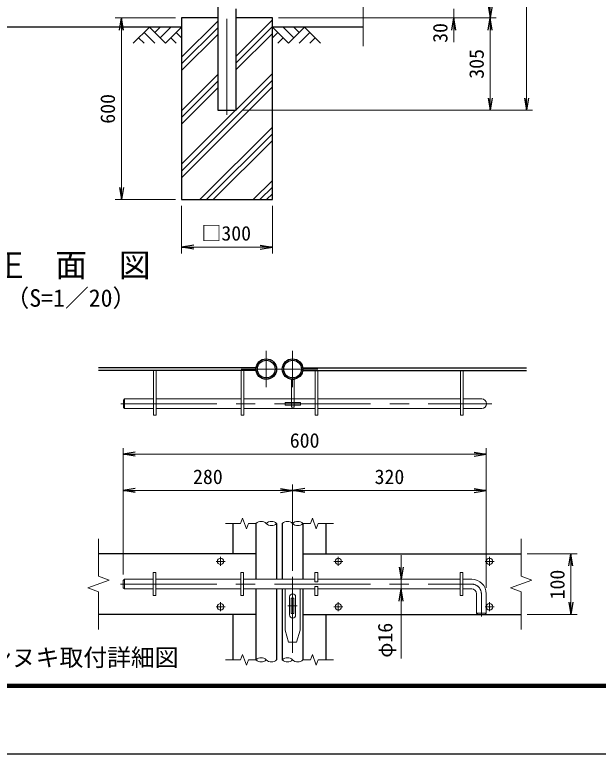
# Model space of a CAD drawing. Units: millimetres, scale not verified, with parts at other scales. Extents: x -4200 to 4200, y -2970 to 2970.
# Drawn here: x -2285 to -357, y -2970 to -528 of the extents above; entities that cross this region are included whole.
import ezdxf
from ezdxf.enums import TextEntityAlignment as Align

# ---------------------------------------------------------------- set-up
doc = ezdxf.new("R2010")
doc.units = ezdxf.units.MM
doc.header["$LTSCALE"] = 10
doc.linetypes.add('DASHED', pattern=[7.5, 6, -1.5])
doc.linetypes.add('USER1', pattern=[50.8, 31.75, -6.35, 6.35, -6.35])
for name, color, linetype, lineweight in [('0-0_D-STR1', 1, 'Continuous', 25), ('0-1_D-DCR-HCH', 7, 'Continuous', 13), ('0-3_D-STR3', 3, 'Continuous', 13), ('0-4_D-BMK', 2, 'USER1', 13), ('0-5_D-STR4', 7, 'Continuous', 25), ('0-6_D-BGD', 7, 'Continuous', 25), ('0-8_D-STR-DIM', 7, 'Continuous', 13), ('0-B_D-TTL-TXT', 7, 'Continuous', 25), ('0-C_D-TTL', 7, 'Continuous', 25)]:
    doc.layers.add(name, color=color, linetype=linetype, lineweight=lineweight)
doc.layers.add('0-9_0', color=7, linetype='Continuous')
doc.styles.add('ＭＳ ゴシック', font='')
doc.styles.get('ＭＳ ゴシック').set_extended_font_data('MS Gothic')

# ---------------------------------------------------------------- blocks, each defined once
blk = doc.blocks.new('_Open')
at = {"layer": '0-9_0'}
blk.add_line((-10, 1.667), (0, 0), dxfattribs=at)
blk.add_lwpolyline([(-10, -1.667), (0, 0), (-10, 0)], dxfattribs=at)

msp = doc.modelspace()

# ---------------------------------------------------------------- linework, layer by layer
at = {"layer": '0-0_D-STR1'}
for p, q in [((-1487.53, -1693.47), (-2008.41, -1693.47)), ((-1487.53, -1702.47), (-2008.41, -1702.47)), ((-1333.13, -1693.47), (-593.4, -1693.47)), ((-1333.13, -1702.47), (-593.4, -1702.47)), ((-1563.83, -2207.97), (-1563.83, -2307.97)), ((-1487.83, -2207.97), (-1487.83, -2391.97)), ((-1419.83, -2207.97), (-1419.83, -2391.97)), ((-1400.83, -2207.97), (-1400.83, -2391.97)), ((-1332.83, -2207.97), (-1332.83, -2391.97)), ((-1256.83, -2207.97), (-1256.83, -2307.97)), ((-1487.83, -2307.97), (-2008.41, -2307.97)), ((-1332.83, -2307.97), (-611.83, -2307.97)), ((-1487.83, -2423.97), (-1487.83, -2657.97)), ((-1419.83, -2423.97), (-1419.83, -2657.97)), ((-1400.83, -2423.97), (-1400.83, -2657.97)), ((-1332.83, -2423.97), (-1332.83, -2657.97)), ((-1487.83, -2507.97), (-2008.41, -2507.97)), ((-1563.83, -2507.97), (-1563.83, -2657.97)), ((-1332.83, -2507.97), (-611.83, -2507.97)), ((-1256.83, -2507.97), (-1256.83, -2657.97))]:
    msp.add_line(p, q, dxfattribs=at)
msp.add_lwpolyline([(-1613.98, 1277.59), (-1613.98, -843.41), (-1553.48, -843.41), (-1553.48, -508.41)], dxfattribs=at)
for centre, radius in [((-1453.83, -1697.97), 34), ((-1453.83, -1697.97), 29.4), ((-1366.83, -1697.97), 34), ((-1366.83, -1697.97), 29.4)]:
    msp.add_circle(centre, radius, dxfattribs=at)
at = {"layer": '0-1_D-DCR-HCH'}
for p, q in [((-1733.73, -668.2), (-1613.98, -548.45)), ((-1553.48, -664.72), (-1433.73, -544.97)), ((-1840.15, -568.41), (-1893.36, -621.62)), ((-1840.15, -568.41), (-1786.94, -621.62)), ((-1822.41, -586.14), (-1804.67, -568.41)), ((-1804.67, -603.88), (-1769.2, -568.41)), ((-1786.94, -621.62), (-1733.73, -568.41)), ((-1733.73, -690.29), (-1613.98, -570.54)), ((-1553.48, -686.82), (-1433.73, -567.07)), ((-1380.51, -621.62), (-1433.73, -568.41)), ((-1362.78, -603.88), (-1398.25, -568.41)), ((-1327.3, -568.41), (-1380.51, -621.62)), ((-1344.95, -586.24), (-1362.78, -568.41)), ((-1327.3, -568.41), (-1274.09, -621.62)), ((-1875.62, -603.88), (-1857.81, -621.62)), ((-1857.89, -586.14), (-1822.25, -621.62)), ((-1769.2, -603.88), (-1751.38, -621.62)), ((-1751.46, -586.14), (-1733.73, -603.8)), ((-1733.73, -712.39), (-1613.98, -592.64)), ((-1553.48, -708.92), (-1433.73, -589.17)), ((-1415.99, -586.14), (-1433.73, -603.8)), ((-1398.25, -603.88), (-1416.07, -621.62)), ((-1309.56, -586.14), (-1345.2, -621.62)), ((-1291.83, -603.88), (-1309.65, -621.62)), ((-1733.73, -844.97), (-1613.98, -725.22)), ((-1553.48, -841.5), (-1433.73, -721.75)), ((-1733.73, -1043.85), (-1433.73, -743.85)), ((-1733.73, -867.07), (-1613.98, -747.32)), ((-1733.73, -1065.94), (-1433.73, -765.94)), ((-1733.73, -889.17), (-1613.98, -769.42)), ((-1733.73, -1021.75), (-1555.38, -843.41)), ((-1673.61, -1138.41), (-1433.73, -898.53)), ((-1651.51, -1138.41), (-1433.73, -920.62)), ((-1629.41, -1138.41), (-1433.73, -942.72)), ((-1496.83, -1138.41), (-1433.73, -1075.3)), ((-1474.73, -1138.41), (-1433.73, -1097.4)), ((-1452.63, -1138.41), (-1433.73, -1119.5))]:
    msp.add_line(p, q, dxfattribs=at)
at = {"layer": '0-3_D-STR3'}
for p, q in [((-1826.83, -1850.47), (-1826.83, -1702.47)), ((-1817.83, -1850.47), (-1817.83, -1702.47)), ((-1536.83, -1850.47), (-1536.83, -1702.47)), ((-1527.83, -1850.47), (-1527.83, -1702.47)), ((-1291.83, -1850.47), (-1291.83, -1702.47)), ((-1282.83, -1850.47), (-1282.83, -1702.47)), ((-811.83, -1850.47), (-811.83, -1702.47)), ((-802.83, -1850.47), (-802.83, -1702.47)), ((-1370.33, -1731.97), (-1361.33, -1731.97)), ((-1370.33, -1796.47), (-1370.33, -1731.97)), ((-1361.33, -1796.47), (-1361.33, -1731.97)), ((-1925.83, -1800.47), (-1921.83, -1796.47)), ((-1925.83, -1824.47), (-1925.83, -1800.47)), ((-1921.83, -1796.47), (-1826.83, -1796.47)), ((-1921.83, -1796.47), (-1921.83, -1828.47)), ((-1817.83, -1796.47), (-1536.83, -1796.47)), ((-1527.83, -1796.47), (-1291.83, -1796.47)), ((-1282.83, -1796.47), (-811.83, -1796.47)), ((-802.83, -1796.47), (-741.83, -1796.47)), ((-1921.83, -1828.47), (-1826.83, -1828.47)), ((-1817.83, -1828.47), (-1536.83, -1828.47)), ((-1527.83, -1828.47), (-1291.83, -1828.47)), ((-1282.83, -1828.47), (-811.83, -1828.47)), ((-802.83, -1828.47), (-741.83, -1828.47)), ((-1826.83, -1850.47), (-1817.83, -1850.47)), ((-1536.83, -1850.47), (-1527.83, -1850.47)), ((-1291.83, -1850.47), (-1282.83, -1850.47)), ((-811.83, -1850.47), (-802.83, -1850.47)), ((-1926.83, -2395.97), (-1922.83, -2391.97)), ((-1922.83, -2391.97), (-1827.83, -2391.97)), ((-1922.83, -2391.97), (-1922.83, -2423.97)), ((-1827.83, -2369.97), (-1818.83, -2369.97)), ((-1827.83, -2369.97), (-1827.83, -2445.97)), ((-1818.83, -2369.97), (-1818.83, -2445.97)), ((-1818.83, -2391.97), (-1537.83, -2391.97)), ((-1537.83, -2369.97), (-1537.83, -2445.97)), ((-1537.83, -2369.97), (-1528.83, -2369.97)), ((-1528.83, -2369.97), (-1528.83, -2445.97)), ((-1528.83, -2391.97), (-1292.83, -2391.97)), ((-1292.83, -2369.97), (-1292.83, -2399.97)), ((-1292.83, -2369.97), (-1283.83, -2369.97)), ((-1283.83, -2369.97), (-1283.83, -2399.97)), ((-1283.83, -2391.97), (-812.83, -2391.97)), ((-812.83, -2369.97), (-812.83, -2445.97)), ((-812.83, -2369.97), (-803.83, -2369.97)), ((-803.83, -2369.97), (-803.83, -2445.97)), ((-803.83, -2391.97), (-774.83, -2391.97)), ((-1926.83, -2395.97), (-1926.83, -2419.97)), ((-1292.83, -2399.97), (-1283.83, -2399.97)), ((-1292.83, -2415.97), (-1292.83, -2445.97)), ((-1926.83, -2419.97), (-1922.83, -2423.97)), ((-1922.83, -2423.97), (-1827.83, -2423.97)), ((-1818.83, -2423.97), (-1537.83, -2423.97)), ((-1528.83, -2423.97), (-1292.83, -2423.97)), ((-1391.83, -2423.97), (-1391.83, -2559.97)), ((-1341.83, -2423.97), (-1341.83, -2559.97)), ((-1283.83, -2423.97), (-812.83, -2423.97)), ((-803.83, -2423.97), (-774.83, -2423.97)), ((-726.83, -2439.97), (-726.83, -2503.97)), ((-1827.83, -2445.97), (-1818.83, -2445.97)), ((-1537.83, -2445.97), (-1528.83, -2445.97)), ((-1376.83, -2449.97), (-1376.83, -2509.97)), ((-1371.33, -2454.97), (-1362.33, -2454.97)), ((-1371.33, -2454.97), (-1371.33, -2504.97)), ((-1362.33, -2454.97), (-1362.33, -2504.97)), ((-1356.83, -2449.97), (-1356.83, -2509.97)), ((-1292.83, -2445.97), (-1283.83, -2445.97)), ((-812.83, -2445.97), (-803.83, -2445.97)), ((-1371.33, -2504.97), (-1362.33, -2504.97)), ((-758.83, -2503.97), (-726.83, -2503.97)), ((-754.83, -2507.97), (-730.83, -2507.97)), ((-730.83, -2507.97), (-726.83, -2503.97)), ((-1391.83, -2559.97), (-1379.83, -2599.97)), ((-1353.83, -2599.97), (-1341.83, -2559.97)), ((-1379.83, -2599.97), (-1353.83, -2599.97))]:
    msp.add_line(p, q, dxfattribs=at)
at = {"layer": '0-3_D-STR3', "color": 4, "linetype": 'DASHED', "lineweight": 9}
for p, q in [((-1370.33, -1796.47), (-1370.33, -1823.97)), ((-1361.33, -1796.47), (-1361.33, -1823.97)), ((-1390.83, -1807.97), (-1340.83, -1807.97)), ((-1390.83, -1807.97), (-1390.83, -1816.97)), ((-1390.83, -1816.97), (-1340.83, -1816.97)), ((-1370.33, -1823.97), (-1361.33, -1823.97)), ((-1340.83, -1807.97), (-1340.83, -1816.97))]:
    msp.add_line(p, q, dxfattribs=at)
at = {"layer": '0-3_D-STR3'}
for points in [[(-1925.83, -1800.47), (-1925.83, -1824.47), (-1921.83, -1828.47)], [(-1292.83, -2415.97), (-1283.83, -2415.97), (-1283.83, -2445.97)], [(-758.83, -2439.97), (-758.83, -2503.97), (-754.83, -2507.97)]]:
    msp.add_lwpolyline(points, dxfattribs=at)
for centre in [(-1604.83, -2332.97), (-1215.83, -2332.97), (-715.83, -2332.97), (-1604.83, -2482.97), (-1215.83, -2482.97), (-715.83, -2482.97)]:
    msp.add_circle(centre, 10.5, dxfattribs=at)
for centre, radius, start, end in [((-741.83, -1812.47), 16, 270, 90), ((-774.83, -2439.97), 48, 0, 90), ((-1366.83, -2449.97), 10, 0, 180), ((-774.83, -2439.97), 16, 0, 90), ((-1366.83, -2509.97), 10, 180, 0)]:
    msp.add_arc(centre, radius, start, end, dxfattribs=at)
at = {"layer": '0-4_D-BMK'}
for p, q in [((-1583.73, -858.41), (-1583.73, 1301.59)), ((-1453.83, -1757.97), (-1453.83, -1637.97)), ((-1366.83, -1757.97), (-1366.83, -1637.97)), ((-1536.83, -1697.97), (-1282.83, -1697.97)), ((-1934.51, -1812.47), (-708.62, -1812.47)), ((-1604.83, -2318.09), (-1604.83, -2347.85)), ((-1215.83, -2318.09), (-1215.83, -2347.85)), ((-715.83, -2318.09), (-715.83, -2347.85)), ((-1619.71, -2332.97), (-1589.95, -2332.97)), ((-1200.95, -2332.97), (-1230.71, -2332.97)), ((-700.95, -2332.97), (-730.71, -2332.97)), ((-1366.83, -2383.92), (-1366.83, -2634.99)), ((-1935.04, -2407.97), (-774.83, -2407.97)), ((-742.83, -2439.97), (-742.83, -2514.5)), ((-1619.71, -2482.97), (-1589.95, -2482.97)), ((-1604.83, -2468.09), (-1604.83, -2497.85)), ((-1383.02, -2479.97), (-1351.93, -2479.97)), ((-1200.95, -2482.97), (-1230.71, -2482.97)), ((-1215.83, -2468.09), (-1215.83, -2497.85)), ((-700.95, -2482.97), (-730.71, -2482.97)), ((-715.83, -2468.09), (-715.83, -2497.85))]:
    msp.add_line(p, q, dxfattribs=at)
msp.add_arc((-774.83, -2439.97), 32, 0, 90, dxfattribs=at)
at = {"layer": '0-5_D-STR4'}
for p, q in [((-1613.98, -538.41), (-1733.73, -538.41)), ((-1433.73, -538.41), (-1553.48, -538.41))]:
    msp.add_line(p, q, dxfattribs=at)
msp.add_lwpolyline([(-1733.73, -538.41), (-1733.73, -1138.41), (-1433.73, -1138.41), (-1433.73, -538.41)], dxfattribs=at)
at = {"layer": '0-6_D-BGD'}
for p, q in [((-1733.73, -568.41), (-2468.73, -568.41)), ((-1133.73, -568.41), (-1433.73, -568.41))]:
    msp.add_line(p, q, dxfattribs=at)
at = {"layer": '0-8_D-STR-DIM'}
for p, q in [((-593.73, -803.41), (-593.73, 1246.59)), ((-1133.73, -631.41), (-1133.73, 360.94)), ((-833.73, -538.41), (-833.73, -508.41)), ((-1753.73, -538.41), (-1952.74, -538.41)), ((-1413.73, -538.41), (-813.73, -538.41)), ((-1413.73, -538.41), (-693.73, -538.41)), ((-1413.73, -538.41), (-693.73, -538.41)), ((-1932.74, -1098.41), (-1932.74, -578.41)), ((-833.73, -578.41), (-833.73, -618.41)), ((-713.73, -578.41), (-713.73, -803.41)), ((-1533.48, -843.41), (-573.73, -843.41)), ((-1533.48, -843.41), (-693.73, -843.41)), ((-1753.73, -1138.41), (-1952.74, -1138.41)), ((-1733.73, -1158.41), (-1733.73, -1315.72)), ((-1433.73, -1158.41), (-1433.73, -1315.72)), ((-1693.73, -1295.72), (-1473.73, -1295.72)), ((-1926.83, -2375.97), (-1926.83, -1958.7)), ((-726.83, -2419.97), (-726.83, -1958.7)), ((-1886.83, -1978.7), (-766.83, -1978.7)), ((-1926.83, -2375.97), (-1926.83, -2078.7)), ((-1886.83, -2098.7), (-1406.83, -2098.7)), ((-1366.83, -2363.92), (-1366.83, -2078.7)), ((-1366.83, -2363.92), (-1366.83, -2078.7)), ((-1326.83, -2098.7), (-766.83, -2098.7)), ((-726.83, -2419.97), (-726.83, -2078.7)), ((-1532.24, -2190.35), (-1538.66, -2207.97)), ((-1519.42, -2225.59), (-1532.24, -2190.35)), ((-1301.24, -2190.35), (-1307.66, -2207.97)), ((-1288.42, -2225.59), (-1301.24, -2190.35)), ((-1538.66, -2207.97), (-1588.83, -2207.97)), ((-1513.01, -2207.97), (-1519.42, -2225.59)), ((-1513.01, -2207.97), (-1487.83, -2207.97)), ((-1332.83, -2207.97), (-1307.66, -2207.97)), ((-1282.01, -2207.97), (-1288.42, -2225.59)), ((-1282.01, -2207.97), (-1231.83, -2207.97)), ((-2008.41, -2257.97), (-2008.41, -2382.31)), ((-611.83, -2257.97), (-611.83, -2382.31)), ((-1007.71, -2351.97), (-1007.71, -2311.97)), ((-591.83, -2307.97), (-426.74, -2307.97)), ((-446.74, -2467.97), (-446.74, -2347.97)), ((-1973.17, -2395.14), (-2008.41, -2382.31)), ((-954.76, -2391.97), (-1027.71, -2391.97)), ((-1007.71, -2423.97), (-1007.71, -2391.97)), ((-576.59, -2395.14), (-611.83, -2382.31)), ((-2043.65, -2420.79), (-1973.17, -2395.14)), ((-647.07, -2420.79), (-576.59, -2395.14)), ((-2008.41, -2433.62), (-2043.65, -2420.79)), ((-2008.41, -2433.62), (-2008.41, -2557.97)), ((-954.76, -2423.97), (-1027.71, -2423.97)), ((-1007.71, -2423.97), (-1007.71, -2653.72)), ((-611.83, -2433.62), (-647.07, -2420.79)), ((-611.83, -2433.62), (-611.83, -2557.97)), ((-1007.71, -2463.97), (-1007.71, -2503.97)), ((-591.83, -2507.97), (-426.74, -2507.97)), ((-1538.74, -2657.97), (-1588.92, -2657.97)), ((-1532.16, -2640.35), (-1538.57, -2657.97)), ((-1519.33, -2675.59), (-1532.16, -2640.35)), ((-1512.92, -2657.97), (-1519.33, -2675.59)), ((-1512.92, -2657.97), (-1487.83, -2657.97)), ((-1332.74, -2657.97), (-1307.57, -2657.97)), ((-1301.16, -2640.35), (-1307.57, -2657.97)), ((-1288.33, -2675.59), (-1301.16, -2640.35)), ((-1281.92, -2657.97), (-1288.33, -2675.59)), ((-1281.92, -2657.97), (-1231.74, -2657.97))]:
    msp.add_line(p, q, dxfattribs=at)
for centre, start, end in [((-1470.83, -2225.08), 45.18146, 134.81854), ((-1436.83, -2225.08), 45.18146, 134.81854), ((-1436.83, -2190.86), 225.18146, 314.81854), ((-1383.83, -2225.08), 45.18146, 134.81854), ((-1349.83, -2225.08), 45.18146, 134.81854), ((-1349.83, -2190.86), 225.18146, 314.81854), ((-1470.83, -2675.08), 45.18146, 134.81854), ((-1470.83, -2640.86), 225.18146, 314.81854), ((-1436.83, -2640.86), 225.18146, 314.81854), ((-1383.83, -2675.08), 45.18146, 134.81854), ((-1383.83, -2640.86), 225.18146, 314.81854), ((-1349.83, -2640.86), 225.18146, 314.81854)]:
    msp.add_arc(centre, 24.12, start, end, dxfattribs=at)
at = {"layer": '0-C_D-TTL', "color": 2}
msp.add_lwpolyline([(-4199.68, 2970.23), (4200.32, 2970.23), (4200.32, -2969.77), (-4199.68, -2969.77)], close=True, dxfattribs=at)
at = {"layer": '0-C_D-TTL'}
for points in [[(-3929.68, 2750.23), (3930.32, 2750.23), (3930.32, -2749.77), (-3929.68, -2749.77)], [(-3927.18, 2747.73), (3927.82, 2747.73), (3927.82, -2747.27), (-3927.18, -2747.27)], [(-3924.68, 2745.23), (3925.32, 2745.23), (3925.32, -2744.77), (-3924.68, -2744.77)], [(-3922.18, 2742.73), (3922.82, 2742.73), (3922.82, -2742.27), (-3922.18, -2742.27)], [(-3919.68, 2740.23), (3920.32, 2740.23), (3920.32, -2739.77), (-3919.68, -2739.77)]]:
    msp.add_lwpolyline(points, close=True, dxfattribs=at)

# ---------------------------------------------------------------- block references
at = {"layer": '0-8_D-STR-DIM', "xscale": 4, "yscale": 4}
for p, rotation in [((-713.73, -538.41), 270), ((-1932.74, -538.41), 90), ((-833.73, -538.41), 90), ((-713.73, -538.41), 90), ((-713.73, -843.41), 270), ((-593.73, -843.41), 270), ((-1932.74, -1138.41), 270), ((-1733.73, -1295.72), 180), ((-1926.83, -1978.7), 180), ((-1926.83, -2098.7), 180), ((-1366.83, -2098.7), 180), ((-446.74, -2307.97), 90), ((-1007.71, -2391.97), 270), ((-1007.71, -2423.97), 90), ((-446.74, -2507.97), 270)]:
    msp.add_blockref('_Open', p, dxfattribs=dict(at, rotation=rotation))
for p in [(-1433.73, -1295.72), (-726.83, -1978.7), (-1366.83, -2098.7), (-726.83, -2098.7)]:
    msp.add_blockref('_Open', p, dxfattribs=at)

# ---------------------------------------------------------------- texts
at = {"layer": '0-8_D-STR-DIM', "style": 'ＭＳ ゴシック'}
for s, p in [('30', (-840.47, -620.6)), ('305', (-720.47, -739.13)), ('600', (-1939.49, -887.66)), ('100', (-453.49, -2458.62)), ('φ16', (-1022.56, -2650.92))]:
    msp.add_text(s, height=48.09, rotation=90, dxfattribs=at).set_placement(p, align=Align.BOTTOM_LEFT)
for s, p in [('□300', (-1667.88, -1287.97)), ('600', (-1376.08, -1971.95)), ('280', (-1695.83, -2091.95)), ('320', (-1095.71, -2091.95))]:
    msp.add_text(s, height=48.09, dxfattribs=at).set_placement(p, align=Align.BOTTOM_LEFT)
at = {"layer": '0-B_D-TTL-TXT', "style": 'ＭＳ ゴシック'}
for s, height, p in [('正\u3000面\u3000図', 76.98, (-2361.13, -1416.08)), ('（S=1／20）', 57.7, (-2315.64, -1509.28)), ('カンヌキ取付詳細図', 57.7, (-2452.09, -2696.54))]:
    msp.add_text(s, height=height, dxfattribs=at).set_placement(p, align=Align.BOTTOM_LEFT)

doc.saveas('drawing.dxf')
